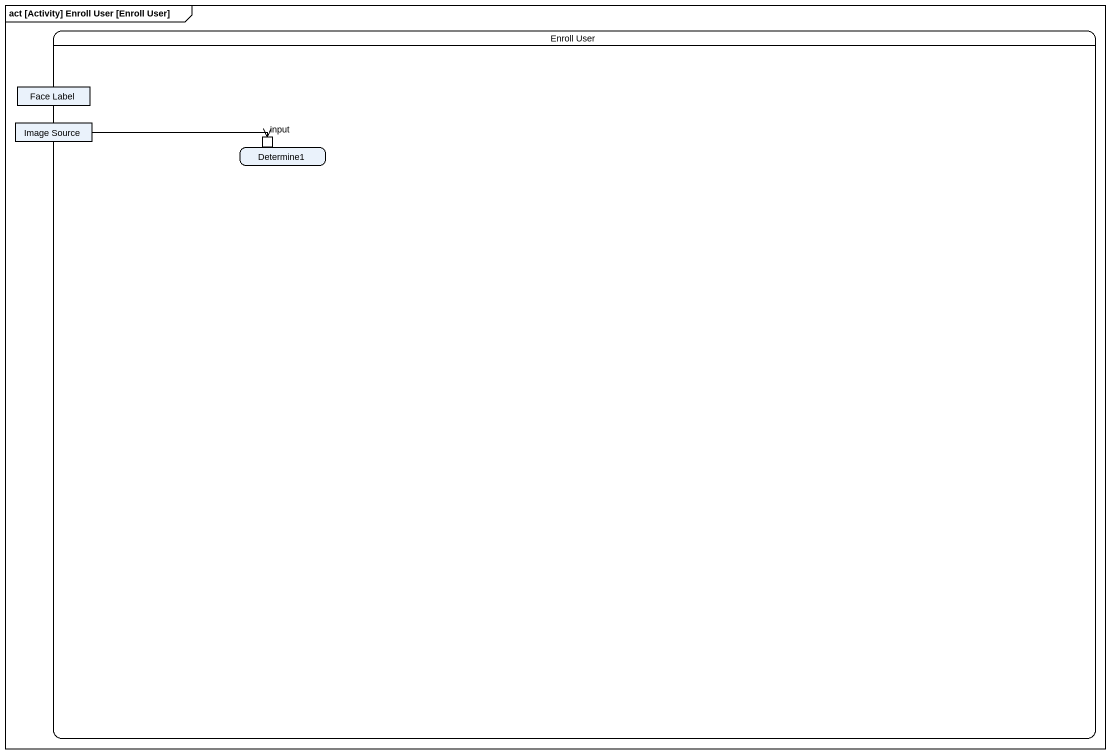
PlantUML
@startuml
mainframe act [Activity] Enroll User [Enroll User]
hide empty description
state "Enroll User" as Enroll_User {
  state "Image Source" as Image_Source <<object>>
  state "Face Label" as Face_Label <<object>>
  state Determine1 {
    state input <<inputPin>>
  }
}
Image_Source -right-> input
@enduml
